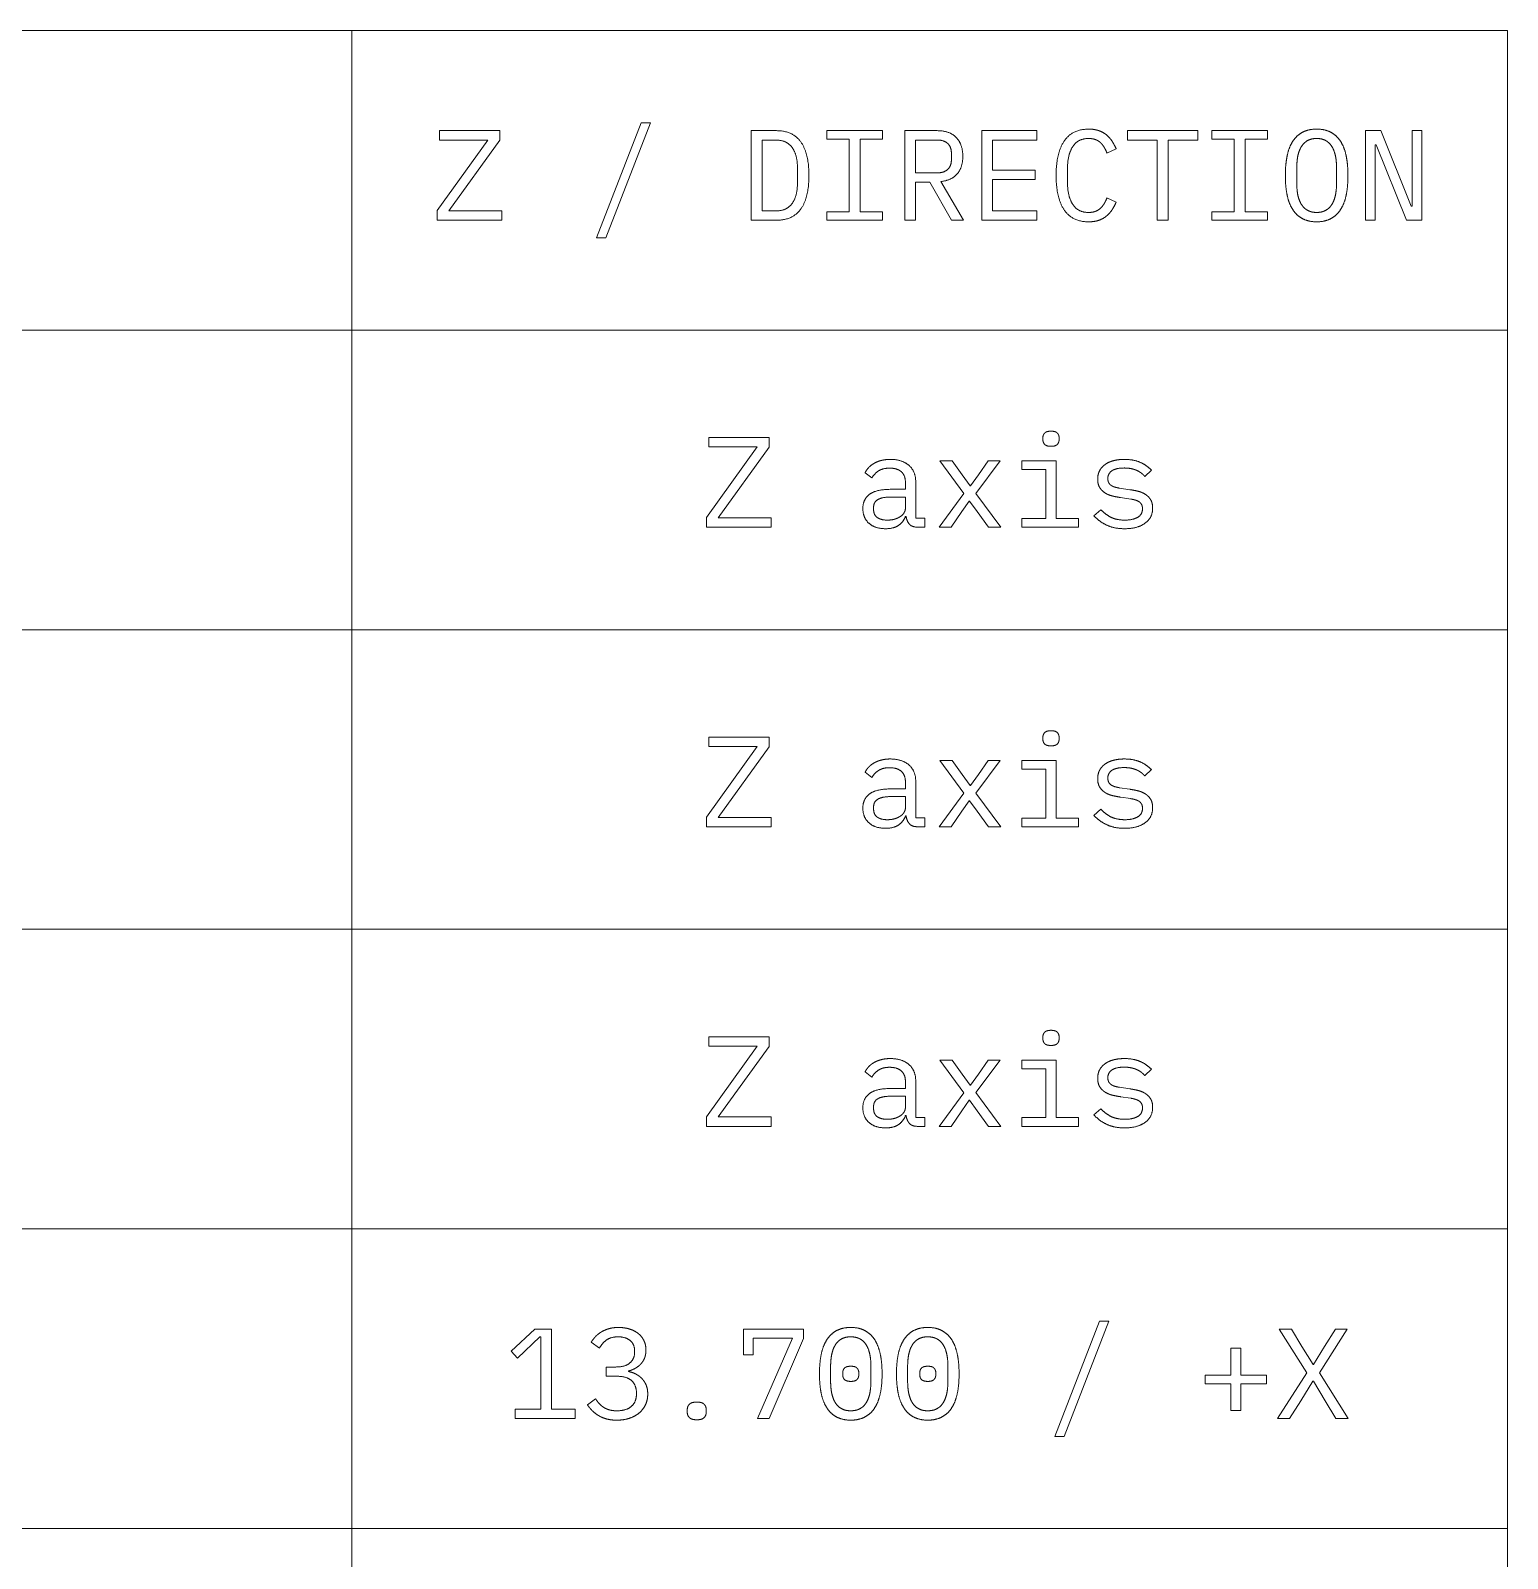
# Model space of a CAD drawing. Header units: millimetres. Extents: x 25 to 584, y 11 to 410.
# Drawn here: x 549.48 to 584, y 374.3 to 410 of the extents above; entities that cross this region are included whole.
import ezdxf

# ---------------------------------------------------------------- set-up
doc = ezdxf.new("R2010")
doc.units = ezdxf.units.MM
doc.layers.add('dims', color=7, linetype='Continuous', lineweight=5)

msp = doc.modelspace()

# ---------------------------------------------------------------- linework, layer by layer
at = {"layer": 'dims'}
for p, q in [((447.088, 410), (584, 410)), ((556.984, 340), (556.984, 410)), ((584, 340), (584, 410)), ((563.754, 407.847), (562.71, 405.153)), ((562.926, 405.153), (563.97, 407.847)), ((563.97, 407.847), (563.754, 407.847)), ((560.169, 407.442), (558.984, 405.792)), ((559.035, 407.661), (559.035, 407.442)), ((560.445, 407.661), (559.035, 407.661)), ((559.035, 407.442), (560.169, 407.442)), ((559.257, 405.786), (560.445, 407.436)), ((560.445, 407.436), (560.445, 407.661)), ((566.325, 407.661), (566.325, 405.567)), ((566.91, 407.661), (566.325, 407.661)), ((566.577, 407.442), (566.898, 407.442)), ((566.577, 405.786), (566.577, 407.442)), ((568.092, 407.661), (568.092, 407.46)), ((569.388, 407.661), (568.092, 407.661)), ((568.092, 407.46), (568.614, 407.46)), ((568.614, 407.46), (568.614, 405.768)), ((568.866, 407.46), (569.388, 407.46)), ((568.866, 405.768), (568.866, 407.46)), ((569.388, 407.46), (569.388, 407.661)), ((569.91, 407.661), (569.91, 405.567)), ((570.672, 407.661), (569.91, 407.661)), ((570.162, 407.442), (570.666, 407.442)), ((570.162, 406.674), (570.162, 407.442)), ((571.71, 407.661), (571.71, 405.567)), ((573, 407.661), (571.71, 407.661)), ((571.962, 407.442), (573, 407.442)), ((571.962, 406.737), (571.962, 407.442)), ((573, 407.442), (573, 407.661)), ((575.115, 407.661), (575.115, 407.442)), ((576.765, 407.661), (575.115, 407.661)), ((575.115, 407.442), (575.814, 407.442)), ((575.814, 407.442), (575.814, 405.567)), ((576.066, 407.442), (576.765, 407.442)), ((576.066, 405.567), (576.066, 407.442)), ((576.765, 407.442), (576.765, 407.661)), ((577.092, 407.661), (577.092, 407.46)), ((578.388, 407.661), (577.092, 407.661)), ((577.092, 407.46), (577.614, 407.46)), ((577.614, 407.46), (577.614, 405.768)), ((577.866, 407.46), (578.388, 407.46)), ((577.866, 405.768), (577.866, 407.46)), ((578.388, 407.46), (578.388, 407.661)), ((580.68, 407.661), (580.68, 405.567)), ((581.037, 407.661), (580.68, 407.661)), ((581.751, 405.897), (581.037, 407.661)), ((581.772, 407.661), (581.772, 405.897)), ((582, 407.661), (581.772, 407.661)), ((582, 405.567), (582, 407.661)), ((571.002, 407.136), (571.002, 406.98)), ((574.638, 407.139), (574.854, 407.238)), ((580.908, 407.331), (580.929, 407.331)), ((580.908, 405.567), (580.908, 407.331)), ((580.929, 407.331), (581.643, 405.567)), ((567.405, 406.776), (567.405, 406.452)), ((570.666, 406.674), (570.162, 406.674)), ((572.964, 406.737), (571.962, 406.737)), ((572.964, 406.518), (572.964, 406.737)), ((573.717, 406.443), (573.717, 406.785)), ((579.075, 406.443), (579.075, 406.785)), ((580.005, 406.785), (580.005, 406.443)), ((570.162, 405.567), (570.162, 406.461)), ((570.162, 406.461), (570.495, 406.461)), ((570.495, 406.461), (571.005, 405.567)), ((571.287, 405.567), (570.753, 406.473)), ((571.962, 406.518), (572.964, 406.518)), ((571.962, 405.786), (571.962, 406.518)), ((574.854, 405.99), (574.638, 406.089)), ((558.984, 405.792), (558.984, 405.567)), ((558.984, 405.567), (560.496, 405.567)), ((560.496, 405.786), (559.257, 405.786)), ((560.496, 405.567), (560.496, 405.786)), ((566.325, 405.567), (566.91, 405.567)), ((566.898, 405.786), (566.577, 405.786)), ((568.092, 405.768), (568.092, 405.567)), ((568.614, 405.768), (568.092, 405.768)), ((568.092, 405.567), (569.388, 405.567)), ((569.388, 405.768), (568.866, 405.768)), ((569.388, 405.567), (569.388, 405.768)), ((569.91, 405.567), (570.162, 405.567)), ((571.005, 405.567), (571.287, 405.567)), ((571.71, 405.567), (573, 405.567)), ((573, 405.786), (571.962, 405.786)), ((573, 405.567), (573, 405.786)), ((575.814, 405.567), (576.066, 405.567)), ((577.092, 405.768), (577.092, 405.567)), ((577.614, 405.768), (577.092, 405.768)), ((577.092, 405.567), (578.388, 405.567)), ((578.388, 405.768), (577.866, 405.768)), ((578.388, 405.567), (578.388, 405.768)), ((580.68, 405.567), (580.908, 405.567)), ((581.643, 405.567), (582, 405.567)), ((581.772, 405.897), (581.751, 405.897)), ((562.71, 405.153), (562.926, 405.153)), ((447.088, 403), (584, 403)), ((566.463, 400.271), (565.278, 398.621)), ((565.329, 400.49), (565.329, 400.271)), ((566.739, 400.49), (565.329, 400.49)), ((565.329, 400.271), (566.463, 400.271)), ((565.551, 398.615), (566.739, 400.265)), ((566.739, 400.265), (566.739, 400.49)), ((573.141, 400.487), (573.141, 400.439)), ((573.519, 400.439), (573.519, 400.487)), ((570.732, 399.944), (571.293, 399.182)), ((571.02, 399.944), (570.732, 399.944)), ((571.254, 399.617), (571.02, 399.944)), ((571.572, 399.185), (572.139, 399.944)), ((571.863, 399.944), (571.632, 399.617)), ((572.139, 399.944), (571.863, 399.944)), ((572.652, 399.944), (572.652, 399.74)), ((573.45, 399.944), (572.652, 399.944)), ((573.45, 398.6), (573.45, 399.944)), ((568.983, 399.668), (569.145, 399.548)), ((571.44, 399.359), (571.254, 399.617)), ((571.632, 399.617), (571.452, 399.359)), ((572.652, 399.74), (573.21, 399.74)), ((573.21, 399.74), (573.21, 398.6)), ((575.52, 399.584), (575.676, 399.731)), ((569.928, 399.281), (569.598, 399.281)), ((569.928, 399.434), (569.928, 399.281)), ((570.168, 398.606), (570.168, 399.458)), ((571.293, 399.182), (570.717, 398.396)), ((571.452, 399.359), (571.44, 399.359)), ((572.154, 398.396), (571.572, 399.185)), ((575.175, 399.272), (574.932, 399.308)), ((569.184, 398.804), (569.184, 398.867)), ((569.598, 399.101), (569.928, 399.101)), ((569.928, 399.101), (569.928, 398.846)), ((571.245, 398.759), (571.416, 399.005)), ((571.416, 399.005), (571.428, 399.005)), ((571.428, 399.005), (571.605, 398.759)), ((574.497, 398.804), (574.335, 398.663)), ((574.953, 399.089), (575.196, 399.053)), ((565.278, 398.621), (565.278, 398.396)), ((566.79, 398.615), (565.551, 398.615)), ((566.79, 398.396), (566.79, 398.615)), ((569.928, 398.648), (569.943, 398.648)), ((570.384, 398.606), (570.168, 398.606)), ((570.384, 398.396), (570.384, 398.606)), ((570.993, 398.396), (571.245, 398.759)), ((571.605, 398.759), (571.866, 398.396)), ((572.652, 398.6), (572.652, 398.396)), ((573.21, 398.6), (572.652, 398.6)), ((573.972, 398.6), (573.45, 398.6)), ((573.972, 398.396), (573.972, 398.6)), ((565.278, 398.396), (566.79, 398.396)), ((570.219, 398.396), (570.384, 398.396)), ((570.717, 398.396), (570.993, 398.396)), ((571.866, 398.396), (572.154, 398.396)), ((572.652, 398.396), (573.972, 398.396)), ((447.088, 396), (584, 396)), ((565.329, 393.49), (565.329, 393.271)), ((566.739, 393.49), (565.329, 393.49)), ((566.739, 393.265), (566.739, 393.49)), ((573.141, 393.487), (573.141, 393.439)), ((573.519, 393.439), (573.519, 393.487)), ((566.463, 393.271), (565.278, 391.621)), ((565.329, 393.271), (566.463, 393.271)), ((565.551, 391.615), (566.739, 393.265)), ((570.732, 392.944), (571.293, 392.182)), ((571.02, 392.944), (570.732, 392.944)), ((571.254, 392.617), (571.02, 392.944)), ((571.572, 392.185), (572.139, 392.944)), ((571.863, 392.944), (571.632, 392.617)), ((572.139, 392.944), (571.863, 392.944)), ((572.652, 392.944), (572.652, 392.74)), ((573.45, 392.944), (572.652, 392.944)), ((572.652, 392.74), (573.21, 392.74)), ((573.21, 392.74), (573.21, 391.6)), ((573.45, 391.6), (573.45, 392.944)), ((575.52, 392.584), (575.676, 392.731)), ((568.983, 392.668), (569.145, 392.548)), ((569.928, 392.434), (569.928, 392.281)), ((570.168, 391.606), (570.168, 392.458)), ((571.44, 392.359), (571.254, 392.617)), ((571.452, 392.359), (571.44, 392.359)), ((571.632, 392.617), (571.452, 392.359)), ((569.928, 392.281), (569.598, 392.281)), ((569.598, 392.101), (569.928, 392.101)), ((569.928, 392.101), (569.928, 391.846)), ((571.293, 392.182), (570.717, 391.396)), ((571.245, 391.759), (571.416, 392.005)), ((571.416, 392.005), (571.428, 392.005)), ((571.428, 392.005), (571.605, 391.759)), ((572.154, 391.396), (571.572, 392.185)), ((575.175, 392.272), (574.932, 392.308)), ((574.953, 392.089), (575.196, 392.053)), ((569.184, 391.804), (569.184, 391.867)), ((569.928, 391.648), (569.943, 391.648)), ((570.993, 391.396), (571.245, 391.759)), ((571.605, 391.759), (571.866, 391.396)), ((574.497, 391.804), (574.335, 391.663)), ((565.278, 391.621), (565.278, 391.396)), ((565.278, 391.396), (566.79, 391.396)), ((566.79, 391.615), (565.551, 391.615)), ((566.79, 391.396), (566.79, 391.615)), ((570.384, 391.606), (570.168, 391.606)), ((570.219, 391.396), (570.384, 391.396)), ((570.384, 391.396), (570.384, 391.606)), ((570.717, 391.396), (570.993, 391.396)), ((571.866, 391.396), (572.154, 391.396)), ((572.652, 391.6), (572.652, 391.396)), ((573.21, 391.6), (572.652, 391.6)), ((572.652, 391.396), (573.972, 391.396)), ((573.972, 391.6), (573.45, 391.6)), ((573.972, 391.396), (573.972, 391.6)), ((447.088, 389), (584, 389)), ((565.329, 386.49), (565.329, 386.271)), ((566.739, 386.49), (565.329, 386.49)), ((566.739, 386.265), (566.739, 386.49)), ((573.141, 386.487), (573.141, 386.439)), ((573.519, 386.439), (573.519, 386.487)), ((566.463, 386.271), (565.278, 384.621)), ((565.329, 386.271), (566.463, 386.271)), ((565.551, 384.615), (566.739, 386.265)), ((570.732, 385.944), (571.293, 385.182)), ((571.02, 385.944), (570.732, 385.944)), ((571.254, 385.617), (571.02, 385.944)), ((571.572, 385.185), (572.139, 385.944)), ((571.863, 385.944), (571.632, 385.617)), ((572.139, 385.944), (571.863, 385.944)), ((572.652, 385.944), (572.652, 385.74)), ((573.45, 385.944), (572.652, 385.944)), ((573.45, 384.6), (573.45, 385.944)), ((568.983, 385.668), (569.145, 385.548)), ((571.44, 385.359), (571.254, 385.617)), ((571.632, 385.617), (571.452, 385.359)), ((572.652, 385.74), (573.21, 385.74)), ((573.21, 385.74), (573.21, 384.6)), ((575.52, 385.584), (575.676, 385.731)), ((569.928, 385.281), (569.598, 385.281)), ((569.928, 385.434), (569.928, 385.281)), ((570.168, 384.606), (570.168, 385.458)), ((571.452, 385.359), (571.44, 385.359)), ((575.175, 385.272), (574.932, 385.308)), ((569.184, 384.804), (569.184, 384.867)), ((569.598, 385.101), (569.928, 385.101)), ((569.928, 385.101), (569.928, 384.846)), ((571.293, 385.182), (570.717, 384.396)), ((571.245, 384.759), (571.416, 385.005)), ((571.416, 385.005), (571.428, 385.005)), ((571.428, 385.005), (571.605, 384.759)), ((572.154, 384.396), (571.572, 385.185)), ((574.953, 385.089), (575.196, 385.053)), ((565.278, 384.621), (565.278, 384.396)), ((566.79, 384.615), (565.551, 384.615)), ((566.79, 384.396), (566.79, 384.615)), ((569.928, 384.648), (569.943, 384.648)), ((570.384, 384.606), (570.168, 384.606)), ((570.384, 384.396), (570.384, 384.606)), ((570.993, 384.396), (571.245, 384.759)), ((571.605, 384.759), (571.866, 384.396)), ((572.652, 384.6), (572.652, 384.396)), ((573.21, 384.6), (572.652, 384.6)), ((573.972, 384.6), (573.45, 384.6)), ((573.972, 384.396), (573.972, 384.6)), ((574.497, 384.804), (574.335, 384.663)), ((565.278, 384.396), (566.79, 384.396)), ((570.219, 384.396), (570.384, 384.396)), ((570.717, 384.396), (570.993, 384.396)), ((571.866, 384.396), (572.154, 384.396)), ((572.652, 384.396), (573.972, 384.396)), ((447.088, 382), (584, 382)), ((561.264, 379.661), (560.709, 379.142)), ((561.657, 379.661), (561.264, 379.661)), ((561.657, 377.786), (561.657, 379.661)), ((566.145, 379.661), (566.145, 379.055)), ((567.543, 379.661), (566.145, 379.661)), ((567.543, 379.439), (567.543, 379.661)), ((574.464, 379.847), (573.42, 377.153)), ((573.636, 377.153), (574.68, 379.847)), ((574.68, 379.847), (574.464, 379.847)), ((578.667, 379.661), (579.312, 378.635)), ((578.952, 379.661), (578.667, 379.661)), ((579.195, 379.256), (578.952, 379.661)), ((579.606, 378.638), (580.254, 379.661)), ((579.978, 379.661), (579.726, 379.256)), ((580.254, 379.661), (579.978, 379.661)), ((560.709, 379.142), (560.856, 378.983)), ((560.856, 378.983), (561.384, 379.475)), ((561.384, 379.475), (561.405, 379.475)), ((561.405, 379.475), (561.405, 377.786)), ((562.584, 379.355), (562.773, 379.211)), ((563.598, 379.142), (563.598, 379.121)), ((566.37, 379.445), (567.288, 379.445)), ((566.37, 379.055), (566.37, 379.445)), ((567.288, 379.445), (566.469, 377.567)), ((566.739, 377.567), (567.543, 379.439)), ((577.536, 379.211), (577.536, 378.584)), ((577.764, 379.211), (577.536, 379.211)), ((577.764, 378.584), (577.764, 379.211)), ((579.456, 378.833), (579.195, 379.256)), ((579.726, 379.256), (579.468, 378.833)), ((566.145, 379.055), (566.37, 379.055)), ((568.179, 378.443), (568.179, 378.785)), ((569.121, 378.785), (569.121, 378.443)), ((569.979, 378.443), (569.979, 378.785)), ((570.921, 378.785), (570.921, 378.443)), ((579.468, 378.833), (579.456, 378.833)), ((563.16, 378.773), (562.929, 378.773)), ((562.929, 378.773), (562.929, 378.557)), ((562.929, 378.557), (563.178, 378.557)), ((563.454, 378.668), (563.454, 378.68)), ((568.464, 378.647), (568.464, 378.581)), ((568.836, 378.581), (568.836, 378.647)), ((570.264, 378.647), (570.264, 378.581)), ((570.636, 378.581), (570.636, 378.647)), ((576.936, 378.584), (576.936, 378.38)), ((577.536, 378.584), (576.936, 378.584)), ((578.364, 378.584), (577.764, 378.584)), ((578.364, 378.38), (578.364, 378.584)), ((579.312, 378.635), (578.628, 377.567)), ((579.168, 377.984), (579.453, 378.44)), ((579.453, 378.44), (579.465, 378.44)), ((579.465, 378.44), (579.741, 377.984)), ((580.275, 377.567), (579.606, 378.638)), ((563.64, 378.167), (563.64, 378.143)), ((576.936, 378.38), (577.536, 378.38)), ((577.536, 378.38), (577.536, 377.753)), ((577.764, 378.38), (578.364, 378.38)), ((577.764, 377.753), (577.764, 378.38)), ((560.805, 377.786), (560.805, 377.567)), ((561.405, 377.786), (560.805, 377.786)), ((562.209, 377.786), (561.657, 377.786)), ((562.209, 377.567), (562.209, 377.786)), ((562.683, 378.032), (562.494, 377.888)), ((564.828, 377.774), (564.828, 377.72)), ((565.272, 377.72), (565.272, 377.774)), ((577.536, 377.753), (577.764, 377.753)), ((578.904, 377.567), (579.168, 377.984)), ((579.741, 377.984), (579.99, 377.567)), ((560.805, 377.567), (562.209, 377.567)), ((566.469, 377.567), (566.739, 377.567)), ((578.628, 377.567), (578.904, 377.567)), ((579.99, 377.567), (580.275, 377.567)), ((573.42, 377.153), (573.636, 377.153)), ((447.088, 375), (584, 375))]:
    msp.add_line(p, q, dxfattribs=at)
for points in [[(573.638, 407.418), (573.825, 407.697), (574.209, 407.697)], [(574.209, 407.697), (574.353, 407.697), (574.458, 407.658)], [(579.21, 407.624), (579.348, 407.697), (579.54, 407.697)], [(579.54, 407.697), (579.732, 407.697), (579.87, 407.624)], [(567.278, 407.268), (567.15, 407.442), (566.898, 407.442)], [(566.91, 407.661), (567.294, 407.661), (567.483, 407.397)], [(567.483, 407.397), (567.672, 407.133), (567.672, 406.614)], [(570.914, 407.363), (570.825, 407.442), (570.666, 407.442)], [(570.672, 407.661), (570.963, 407.661), (571.116, 407.502)], [(571.002, 407.136), (571.002, 407.283), (570.914, 407.363)], [(571.116, 407.502), (571.269, 407.343), (571.269, 407.058)], [(573.45, 406.614), (573.45, 407.139), (573.638, 407.418)], [(574.209, 407.478), (573.96, 407.478), (573.839, 407.289)], [(574.373, 407.451), (574.305, 407.478), (574.209, 407.478)], [(574.49, 407.378), (574.44, 407.424), (574.373, 407.451)], [(574.458, 407.658), (574.563, 407.619), (574.638, 407.553)], [(574.575, 407.27), (574.539, 407.331), (574.49, 407.378)], [(574.638, 407.553), (574.713, 407.487), (574.764, 407.405)], [(574.764, 407.405), (574.815, 407.322), (574.854, 407.238)], [(578.85, 407.072), (578.892, 407.274), (578.982, 407.412)], [(578.982, 407.412), (579.072, 407.55), (579.21, 407.624)], [(579.327, 407.429), (579.24, 407.379), (579.183, 407.289)], [(579.54, 407.478), (579.414, 407.478), (579.327, 407.429)], [(579.753, 407.429), (579.666, 407.478), (579.54, 407.478)], [(579.897, 407.289), (579.84, 407.379), (579.753, 407.429)], [(579.87, 407.624), (580.008, 407.55), (580.098, 407.412)], [(580.098, 407.412), (580.188, 407.274), (580.23, 407.072)], [(567.405, 406.776), (567.405, 407.094), (567.278, 407.268)], [(570.914, 406.754), (571.002, 406.833), (571.002, 406.98)], [(571.269, 407.058), (571.269, 406.803), (571.137, 406.65)], [(573.839, 407.289), (573.717, 407.1), (573.717, 406.785)], [(574.638, 407.139), (574.611, 407.208), (574.575, 407.27)], [(578.808, 406.614), (578.808, 406.869), (578.85, 407.072)], [(579.1, 407.07), (579.075, 406.941), (579.075, 406.785)], [(579.183, 407.289), (579.126, 407.199), (579.1, 407.07)], [(579.98, 407.07), (579.954, 407.199), (579.897, 407.289)], [(580.005, 406.785), (580.005, 406.941), (579.98, 407.07)], [(580.23, 407.072), (580.272, 406.869), (580.272, 406.614)], [(570.666, 406.674), (570.825, 406.674), (570.914, 406.754)], [(571.137, 406.65), (571.005, 406.497), (570.753, 406.473)], [(567.278, 405.96), (567.405, 406.134), (567.405, 406.452)], [(567.672, 406.614), (567.672, 406.095), (567.483, 405.831)], [(573.638, 405.81), (573.45, 406.089), (573.45, 406.614)], [(573.717, 406.443), (573.717, 406.128), (573.839, 405.939)], [(578.85, 406.155), (578.808, 406.356), (578.808, 406.614)], [(579.075, 406.443), (579.075, 406.284), (579.1, 406.157)], [(579.98, 406.157), (580.005, 406.284), (580.005, 406.443)], [(580.272, 406.614), (580.272, 406.356), (580.23, 406.155)], [(566.898, 405.786), (567.15, 405.786), (567.278, 405.96)], [(573.839, 405.939), (573.96, 405.75), (574.209, 405.75)], [(574.49, 405.851), (574.539, 405.897), (574.575, 405.959)], [(574.575, 405.959), (574.611, 406.02), (574.638, 406.089)], [(574.854, 405.99), (574.815, 405.903), (574.764, 405.822)], [(578.982, 405.816), (578.892, 405.954), (578.85, 406.155)], [(579.1, 406.157), (579.126, 406.029), (579.183, 405.939)], [(579.183, 405.939), (579.24, 405.849), (579.327, 405.8)], [(579.753, 405.8), (579.84, 405.849), (579.897, 405.939)], [(579.897, 405.939), (579.954, 406.029), (579.98, 406.157)], [(580.23, 406.155), (580.188, 405.954), (580.098, 405.816)], [(567.483, 405.831), (567.294, 405.567), (566.91, 405.567)], [(574.209, 405.531), (573.825, 405.531), (573.638, 405.81)], [(574.209, 405.75), (574.305, 405.75), (574.373, 405.777)], [(574.458, 405.57), (574.353, 405.531), (574.209, 405.531)], [(574.373, 405.777), (574.44, 405.804), (574.49, 405.851)], [(574.638, 405.675), (574.563, 405.609), (574.458, 405.57)], [(574.764, 405.822), (574.713, 405.741), (574.638, 405.675)], [(579.21, 405.605), (579.072, 405.678), (578.982, 405.816)], [(579.54, 405.531), (579.348, 405.531), (579.21, 405.605)], [(579.327, 405.8), (579.414, 405.75), (579.54, 405.75)], [(579.54, 405.75), (579.666, 405.75), (579.753, 405.8)], [(579.87, 405.605), (579.732, 405.531), (579.54, 405.531)], [(580.098, 405.816), (580.008, 405.678), (579.87, 405.605)], [(573.141, 400.487), (573.141, 400.553), (573.183, 400.596)], [(573.183, 400.596), (573.225, 400.64), (573.33, 400.64)], [(573.33, 400.64), (573.435, 400.64), (573.477, 400.596)], [(573.477, 400.596), (573.519, 400.553), (573.519, 400.487)], [(573.183, 400.329), (573.141, 400.373), (573.141, 400.439)], [(573.33, 400.286), (573.225, 400.286), (573.183, 400.329)], [(573.477, 400.329), (573.435, 400.286), (573.33, 400.286)], [(573.519, 400.439), (573.519, 400.373), (573.477, 400.329)], [(569.064, 399.785), (569.115, 399.842), (569.19, 399.885)], [(569.19, 399.885), (569.265, 399.929), (569.361, 399.954)], [(569.361, 399.954), (569.457, 399.98), (569.574, 399.98)], [(569.574, 399.98), (569.847, 399.98), (570.007, 399.842)], [(570.007, 399.842), (570.168, 399.704), (570.168, 399.458)], [(574.468, 399.72), (574.515, 399.806), (574.599, 399.864)], [(574.599, 399.864), (574.683, 399.923), (574.797, 399.951)], [(574.797, 399.951), (574.911, 399.98), (575.046, 399.98)], [(575.046, 399.98), (575.256, 399.98), (575.41, 399.914)], [(575.41, 399.914), (575.565, 399.848), (575.676, 399.731)], [(568.983, 399.668), (569.013, 399.728), (569.064, 399.785)], [(569.304, 399.714), (569.205, 399.653), (569.145, 399.548)], [(569.559, 399.776), (569.403, 399.776), (569.304, 399.714)], [(569.832, 399.69), (569.736, 399.776), (569.559, 399.776)], [(569.928, 399.434), (569.928, 399.605), (569.832, 399.69)], [(574.422, 399.518), (574.422, 399.635), (574.468, 399.72)], [(574.474, 399.314), (574.422, 399.392), (574.422, 399.518)], [(574.756, 399.716), (574.659, 399.653), (574.659, 399.533)], [(574.659, 399.533), (574.659, 399.473), (574.681, 399.432)], [(575.037, 399.779), (574.854, 399.779), (574.756, 399.716)], [(575.217, 399.761), (575.139, 399.779), (575.037, 399.779)], [(575.353, 399.714), (575.295, 399.743), (575.217, 399.761)], [(575.452, 399.651), (575.412, 399.686), (575.353, 399.714)], [(575.52, 399.584), (575.493, 399.617), (575.452, 399.651)], [(568.932, 398.831), (568.932, 399.047), (569.089, 399.164)], [(569.089, 399.164), (569.247, 399.281), (569.598, 399.281)], [(574.605, 399.189), (574.527, 399.236), (574.474, 399.314)], [(574.777, 399.122), (574.683, 399.143), (574.605, 399.189)], [(574.681, 399.432), (574.704, 399.392), (574.743, 399.368)], [(574.743, 399.368), (574.782, 399.344), (574.831, 399.33)], [(574.831, 399.33), (574.881, 399.317), (574.932, 399.308)], [(575.175, 399.272), (575.259, 399.26), (575.352, 399.239)], [(575.352, 399.239), (575.445, 399.218), (575.523, 399.171)], [(575.523, 399.171), (575.601, 399.125), (575.654, 399.047)], [(569.076, 398.486), (568.932, 398.612), (568.932, 398.831)], [(569.283, 399.041), (569.184, 398.981), (569.184, 398.867)], [(569.184, 398.804), (569.184, 398.684), (569.269, 398.622)], [(569.598, 399.101), (569.382, 399.101), (569.283, 399.041)], [(569.896, 398.733), (569.928, 398.786), (569.928, 398.846)], [(574.497, 398.804), (574.608, 398.687), (574.74, 398.624)], [(574.953, 399.089), (574.872, 399.101), (574.777, 399.122)], [(575.298, 399.03), (575.25, 399.044), (575.196, 399.053)], [(575.385, 398.993), (575.346, 399.017), (575.298, 399.03)], [(575.353, 398.625), (575.469, 398.69), (575.469, 398.828)], [(575.446, 398.928), (575.424, 398.969), (575.385, 398.993)], [(575.469, 398.828), (575.469, 398.888), (575.446, 398.928)], [(575.706, 398.843), (575.706, 398.612), (575.527, 398.486)], [(575.654, 399.047), (575.706, 398.969), (575.706, 398.843)], [(569.463, 398.36), (569.22, 398.36), (569.076, 398.486)], [(569.269, 398.622), (569.355, 398.561), (569.505, 398.561)], [(569.764, 398.436), (569.652, 398.36), (569.463, 398.36)], [(569.505, 398.561), (569.598, 398.561), (569.675, 398.583)], [(569.675, 398.583), (569.751, 398.606), (569.808, 398.643)], [(569.928, 398.648), (569.877, 398.513), (569.764, 398.436)], [(569.808, 398.643), (569.865, 398.681), (569.896, 398.733)], [(570.018, 398.468), (569.958, 398.54), (569.943, 398.648)], [(570.219, 398.396), (570.078, 398.396), (570.018, 398.468)], [(574.634, 398.443), (574.458, 398.525), (574.335, 398.663)], [(575.052, 398.36), (574.809, 398.36), (574.634, 398.443)], [(574.74, 398.624), (574.872, 398.561), (575.058, 398.561)], [(575.527, 398.486), (575.349, 398.36), (575.052, 398.36)], [(575.058, 398.561), (575.238, 398.561), (575.353, 398.625)], [(573.141, 393.487), (573.141, 393.553), (573.183, 393.596)], [(573.183, 393.329), (573.141, 393.373), (573.141, 393.439)], [(573.183, 393.596), (573.225, 393.64), (573.33, 393.64)], [(573.33, 393.64), (573.435, 393.64), (573.477, 393.596)], [(573.477, 393.596), (573.519, 393.553), (573.519, 393.487)], [(573.519, 393.439), (573.519, 393.373), (573.477, 393.329)], [(573.33, 393.286), (573.225, 393.286), (573.183, 393.329)], [(573.477, 393.329), (573.435, 393.286), (573.33, 393.286)], [(568.983, 392.668), (569.013, 392.728), (569.064, 392.785)], [(569.064, 392.785), (569.115, 392.842), (569.19, 392.885)], [(569.304, 392.714), (569.205, 392.653), (569.145, 392.548)], [(569.19, 392.885), (569.265, 392.929), (569.361, 392.954)], [(569.559, 392.776), (569.403, 392.776), (569.304, 392.714)], [(569.361, 392.954), (569.457, 392.98), (569.574, 392.98)], [(569.832, 392.69), (569.736, 392.776), (569.559, 392.776)], [(569.574, 392.98), (569.847, 392.98), (570.007, 392.842)], [(570.007, 392.842), (570.168, 392.704), (570.168, 392.458)], [(574.422, 392.518), (574.422, 392.635), (574.468, 392.72)], [(574.468, 392.72), (574.515, 392.806), (574.599, 392.864)], [(574.599, 392.864), (574.683, 392.923), (574.797, 392.951)], [(574.756, 392.716), (574.659, 392.653), (574.659, 392.533)], [(575.037, 392.779), (574.854, 392.779), (574.756, 392.716)], [(574.797, 392.951), (574.911, 392.98), (575.046, 392.98)], [(575.217, 392.761), (575.139, 392.779), (575.037, 392.779)], [(575.046, 392.98), (575.256, 392.98), (575.41, 392.914)], [(575.353, 392.714), (575.295, 392.743), (575.217, 392.761)], [(575.452, 392.651), (575.412, 392.686), (575.353, 392.714)], [(575.41, 392.914), (575.565, 392.848), (575.676, 392.731)], [(569.928, 392.434), (569.928, 392.605), (569.832, 392.69)], [(574.474, 392.314), (574.422, 392.392), (574.422, 392.518)], [(574.659, 392.533), (574.659, 392.473), (574.681, 392.432)], [(574.681, 392.432), (574.704, 392.392), (574.743, 392.368)], [(574.743, 392.368), (574.782, 392.344), (574.831, 392.33)], [(575.52, 392.584), (575.493, 392.617), (575.452, 392.651)], [(568.932, 391.831), (568.932, 392.047), (569.089, 392.164)], [(569.089, 392.164), (569.247, 392.281), (569.598, 392.281)], [(569.283, 392.041), (569.184, 391.981), (569.184, 391.867)], [(569.598, 392.101), (569.382, 392.101), (569.283, 392.041)], [(574.605, 392.189), (574.527, 392.236), (574.474, 392.314)], [(574.777, 392.122), (574.683, 392.143), (574.605, 392.189)], [(574.953, 392.089), (574.872, 392.101), (574.777, 392.122)], [(574.831, 392.33), (574.881, 392.317), (574.932, 392.308)], [(575.175, 392.272), (575.259, 392.26), (575.352, 392.239)], [(575.298, 392.03), (575.25, 392.044), (575.196, 392.053)], [(575.385, 391.993), (575.346, 392.017), (575.298, 392.03)], [(575.352, 392.239), (575.445, 392.218), (575.523, 392.171)], [(575.446, 391.928), (575.424, 391.969), (575.385, 391.993)], [(575.523, 392.171), (575.601, 392.125), (575.654, 392.047)], [(575.654, 392.047), (575.706, 391.969), (575.706, 391.843)], [(569.076, 391.486), (568.932, 391.612), (568.932, 391.831)], [(569.184, 391.804), (569.184, 391.684), (569.269, 391.622)], [(569.675, 391.583), (569.751, 391.606), (569.808, 391.643)], [(569.928, 391.648), (569.877, 391.513), (569.764, 391.436)], [(569.808, 391.643), (569.865, 391.681), (569.896, 391.733)], [(569.896, 391.733), (569.928, 391.786), (569.928, 391.846)], [(570.018, 391.468), (569.958, 391.54), (569.943, 391.648)], [(574.634, 391.443), (574.458, 391.525), (574.335, 391.663)], [(574.497, 391.804), (574.608, 391.687), (574.74, 391.624)], [(575.353, 391.625), (575.469, 391.69), (575.469, 391.828)], [(575.469, 391.828), (575.469, 391.888), (575.446, 391.928)], [(575.706, 391.843), (575.706, 391.612), (575.527, 391.486)], [(569.463, 391.36), (569.22, 391.36), (569.076, 391.486)], [(569.269, 391.622), (569.355, 391.561), (569.505, 391.561)], [(569.764, 391.436), (569.652, 391.36), (569.463, 391.36)], [(569.505, 391.561), (569.598, 391.561), (569.675, 391.583)], [(570.219, 391.396), (570.078, 391.396), (570.018, 391.468)], [(575.052, 391.36), (574.809, 391.36), (574.634, 391.443)], [(574.74, 391.624), (574.872, 391.561), (575.058, 391.561)], [(575.527, 391.486), (575.349, 391.36), (575.052, 391.36)], [(575.058, 391.561), (575.238, 391.561), (575.353, 391.625)], [(573.183, 386.596), (573.225, 386.64), (573.33, 386.64)], [(573.33, 386.64), (573.435, 386.64), (573.477, 386.596)], [(573.141, 386.487), (573.141, 386.553), (573.183, 386.596)], [(573.183, 386.329), (573.141, 386.373), (573.141, 386.439)], [(573.33, 386.286), (573.225, 386.286), (573.183, 386.329)], [(573.477, 386.329), (573.435, 386.286), (573.33, 386.286)], [(573.477, 386.596), (573.519, 386.553), (573.519, 386.487)], [(573.519, 386.439), (573.519, 386.373), (573.477, 386.329)], [(569.19, 385.885), (569.265, 385.929), (569.361, 385.954)], [(569.361, 385.954), (569.457, 385.98), (569.574, 385.98)], [(569.574, 385.98), (569.847, 385.98), (570.007, 385.842)], [(574.599, 385.864), (574.683, 385.923), (574.797, 385.951)], [(574.797, 385.951), (574.911, 385.98), (575.046, 385.98)], [(575.046, 385.98), (575.256, 385.98), (575.41, 385.914)], [(568.983, 385.668), (569.013, 385.728), (569.064, 385.785)], [(569.064, 385.785), (569.115, 385.842), (569.19, 385.885)], [(569.304, 385.714), (569.205, 385.653), (569.145, 385.548)], [(569.559, 385.776), (569.403, 385.776), (569.304, 385.714)], [(569.832, 385.69), (569.736, 385.776), (569.559, 385.776)], [(569.928, 385.434), (569.928, 385.605), (569.832, 385.69)], [(570.007, 385.842), (570.168, 385.704), (570.168, 385.458)], [(574.422, 385.518), (574.422, 385.635), (574.468, 385.72)], [(574.468, 385.72), (574.515, 385.806), (574.599, 385.864)], [(574.756, 385.716), (574.659, 385.653), (574.659, 385.533)], [(575.037, 385.779), (574.854, 385.779), (574.756, 385.716)], [(575.217, 385.761), (575.139, 385.779), (575.037, 385.779)], [(575.353, 385.714), (575.295, 385.743), (575.217, 385.761)], [(575.452, 385.651), (575.412, 385.686), (575.353, 385.714)], [(575.41, 385.914), (575.565, 385.848), (575.676, 385.731)], [(575.52, 385.584), (575.493, 385.617), (575.452, 385.651)], [(569.089, 385.164), (569.247, 385.281), (569.598, 385.281)], [(574.474, 385.314), (574.422, 385.392), (574.422, 385.518)], [(574.605, 385.189), (574.527, 385.236), (574.474, 385.314)], [(574.659, 385.533), (574.659, 385.473), (574.681, 385.432)], [(574.681, 385.432), (574.704, 385.392), (574.743, 385.368)], [(574.743, 385.368), (574.782, 385.344), (574.831, 385.33)], [(574.831, 385.33), (574.881, 385.317), (574.932, 385.308)], [(575.175, 385.272), (575.259, 385.26), (575.352, 385.239)], [(575.352, 385.239), (575.445, 385.218), (575.523, 385.171)], [(568.932, 384.831), (568.932, 385.047), (569.089, 385.164)], [(569.283, 385.041), (569.184, 384.981), (569.184, 384.867)], [(569.598, 385.101), (569.382, 385.101), (569.283, 385.041)], [(574.777, 385.122), (574.683, 385.143), (574.605, 385.189)], [(574.953, 385.089), (574.872, 385.101), (574.777, 385.122)], [(575.298, 385.03), (575.25, 385.044), (575.196, 385.053)], [(575.385, 384.993), (575.346, 385.017), (575.298, 385.03)], [(575.446, 384.928), (575.424, 384.969), (575.385, 384.993)], [(575.469, 384.828), (575.469, 384.888), (575.446, 384.928)], [(575.523, 385.171), (575.601, 385.125), (575.654, 385.047)], [(575.654, 385.047), (575.706, 384.969), (575.706, 384.843)], [(569.076, 384.486), (568.932, 384.612), (568.932, 384.831)], [(569.184, 384.804), (569.184, 384.684), (569.269, 384.622)], [(569.269, 384.622), (569.355, 384.561), (569.505, 384.561)], [(569.505, 384.561), (569.598, 384.561), (569.675, 384.583)], [(569.675, 384.583), (569.751, 384.606), (569.808, 384.643)], [(569.928, 384.648), (569.877, 384.513), (569.764, 384.436)], [(569.808, 384.643), (569.865, 384.681), (569.896, 384.733)], [(569.896, 384.733), (569.928, 384.786), (569.928, 384.846)], [(570.018, 384.468), (569.958, 384.54), (569.943, 384.648)], [(574.634, 384.443), (574.458, 384.525), (574.335, 384.663)], [(574.497, 384.804), (574.608, 384.687), (574.74, 384.624)], [(574.74, 384.624), (574.872, 384.561), (575.058, 384.561)], [(575.058, 384.561), (575.238, 384.561), (575.353, 384.625)], [(575.353, 384.625), (575.469, 384.69), (575.469, 384.828)], [(575.706, 384.843), (575.706, 384.612), (575.527, 384.486)], [(569.463, 384.36), (569.22, 384.36), (569.076, 384.486)], [(569.764, 384.436), (569.652, 384.36), (569.463, 384.36)], [(570.219, 384.396), (570.078, 384.396), (570.018, 384.468)], [(575.052, 384.36), (574.809, 384.36), (574.634, 384.443)], [(575.527, 384.486), (575.349, 384.36), (575.052, 384.36)], [(562.68, 379.48), (562.737, 379.541), (562.814, 379.589)], [(562.814, 379.589), (562.89, 379.637), (562.99, 379.667)], [(562.99, 379.667), (563.091, 379.697), (563.22, 379.697)], [(563.22, 379.697), (563.355, 379.697), (563.472, 379.663)], [(563.472, 379.663), (563.589, 379.628), (563.676, 379.56)], [(563.676, 379.56), (563.763, 379.493), (563.812, 379.394)], [(568.092, 379.412), (568.182, 379.55), (568.32, 379.624)], [(568.32, 379.624), (568.458, 379.697), (568.65, 379.697)], [(568.65, 379.697), (568.842, 379.697), (568.98, 379.624)], [(568.98, 379.624), (569.118, 379.55), (569.208, 379.412)], [(569.892, 379.412), (569.982, 379.55), (570.12, 379.624)], [(570.12, 379.624), (570.258, 379.697), (570.45, 379.697)], [(570.45, 379.697), (570.642, 379.697), (570.78, 379.624)], [(570.78, 379.624), (570.918, 379.55), (571.008, 379.412)], [(562.584, 379.355), (562.623, 379.418), (562.68, 379.48)], [(562.942, 379.405), (562.839, 379.331), (562.773, 379.211)], [(563.214, 379.478), (563.046, 379.478), (562.942, 379.405)], [(563.491, 379.394), (563.385, 379.478), (563.214, 379.478)], [(563.598, 379.142), (563.598, 379.31), (563.491, 379.394)], [(563.812, 379.394), (563.862, 379.295), (563.862, 379.169)], [(563.862, 379.169), (563.862, 379.067), (563.831, 378.986)], [(567.96, 379.072), (568.002, 379.274), (568.092, 379.412)], [(568.289, 379.289), (568.233, 379.199), (568.206, 379.07)], [(568.434, 379.429), (568.344, 379.379), (568.289, 379.289)], [(568.65, 379.478), (568.524, 379.478), (568.434, 379.429)], [(568.866, 379.429), (568.776, 379.478), (568.65, 379.478)], [(569.011, 379.289), (568.956, 379.379), (568.866, 379.429)], [(569.094, 379.07), (569.067, 379.199), (569.011, 379.289)], [(569.208, 379.412), (569.298, 379.274), (569.34, 379.072)], [(569.76, 379.072), (569.802, 379.274), (569.892, 379.412)], [(570.089, 379.289), (570.033, 379.199), (570.006, 379.07)], [(570.234, 379.429), (570.144, 379.379), (570.089, 379.289)], [(570.45, 379.478), (570.324, 379.478), (570.234, 379.429)], [(570.666, 379.429), (570.576, 379.478), (570.45, 379.478)], [(570.811, 379.289), (570.756, 379.379), (570.666, 379.429)], [(570.894, 379.07), (570.867, 379.199), (570.811, 379.289)], [(571.008, 379.412), (571.098, 379.274), (571.14, 379.072)], [(563.16, 378.773), (563.379, 378.773), (563.489, 378.87)], [(563.489, 378.87), (563.598, 378.968), (563.598, 379.121)], [(563.744, 378.845), (563.688, 378.785), (563.613, 378.743)], [(563.831, 378.986), (563.799, 378.905), (563.744, 378.845)], [(567.918, 378.614), (567.918, 378.869), (567.96, 379.072)], [(568.206, 379.07), (568.179, 378.941), (568.179, 378.785)], [(568.505, 378.749), (568.545, 378.791), (568.65, 378.791)], [(568.65, 378.791), (568.755, 378.791), (568.795, 378.749)], [(569.121, 378.785), (569.121, 378.941), (569.094, 379.07)], [(569.34, 379.072), (569.382, 378.869), (569.382, 378.614)], [(569.718, 378.614), (569.718, 378.869), (569.76, 379.072)], [(570.006, 379.07), (569.979, 378.941), (569.979, 378.785)], [(570.305, 378.749), (570.345, 378.791), (570.45, 378.791)], [(570.45, 378.791), (570.555, 378.791), (570.595, 378.749)], [(570.921, 378.785), (570.921, 378.941), (570.894, 379.07)], [(571.14, 379.072), (571.182, 378.869), (571.182, 378.614)], [(563.525, 378.455), (563.409, 378.557), (563.178, 378.557)], [(563.613, 378.743), (563.538, 378.701), (563.454, 378.68)], [(563.454, 378.668), (563.541, 378.65), (563.622, 378.61)], [(563.64, 378.167), (563.64, 378.353), (563.525, 378.455)], [(563.622, 378.61), (563.703, 378.569), (563.766, 378.505)], [(563.766, 378.505), (563.829, 378.44), (563.867, 378.349)], [(567.96, 378.155), (567.918, 378.356), (567.918, 378.614)], [(568.179, 378.443), (568.179, 378.284), (568.206, 378.157)], [(568.464, 378.647), (568.464, 378.707), (568.505, 378.749)], [(568.505, 378.479), (568.464, 378.521), (568.464, 378.581)], [(568.65, 378.437), (568.545, 378.437), (568.505, 378.479)], [(568.795, 378.479), (568.755, 378.437), (568.65, 378.437)], [(568.795, 378.749), (568.836, 378.707), (568.836, 378.647)], [(568.836, 378.581), (568.836, 378.521), (568.795, 378.479)], [(569.094, 378.157), (569.121, 378.284), (569.121, 378.443)], [(569.382, 378.614), (569.382, 378.356), (569.34, 378.155)], [(569.76, 378.155), (569.718, 378.356), (569.718, 378.614)], [(569.979, 378.443), (569.979, 378.284), (570.006, 378.157)], [(570.264, 378.647), (570.264, 378.707), (570.305, 378.749)], [(570.305, 378.479), (570.264, 378.521), (570.264, 378.581)], [(570.45, 378.437), (570.345, 378.437), (570.305, 378.479)], [(570.595, 378.479), (570.555, 378.437), (570.45, 378.437)], [(570.595, 378.749), (570.636, 378.707), (570.636, 378.647)], [(570.636, 378.581), (570.636, 378.521), (570.595, 378.479)], [(570.894, 378.157), (570.921, 378.284), (570.921, 378.443)], [(571.182, 378.614), (571.182, 378.356), (571.14, 378.155)], [(563.521, 377.852), (563.64, 377.954), (563.64, 378.143)], [(563.904, 378.14), (563.904, 378.005), (563.852, 377.893)], [(563.867, 378.349), (563.904, 378.257), (563.904, 378.14)], [(568.092, 377.816), (568.002, 377.954), (567.96, 378.155)], [(568.206, 378.157), (568.233, 378.029), (568.289, 377.939)], [(569.011, 377.939), (569.067, 378.029), (569.094, 378.157)], [(569.34, 378.155), (569.298, 377.954), (569.208, 377.816)], [(569.892, 377.816), (569.802, 377.954), (569.76, 378.155)], [(570.006, 378.157), (570.033, 378.029), (570.089, 377.939)], [(570.811, 377.939), (570.867, 378.029), (570.894, 378.157)], [(571.14, 378.155), (571.098, 377.954), (571.008, 377.816)], [(562.604, 377.756), (562.542, 377.819), (562.494, 377.888)], [(562.748, 377.642), (562.665, 377.693), (562.604, 377.756)], [(562.683, 378.032), (562.725, 377.969), (562.77, 377.918)], [(562.77, 377.918), (562.815, 377.867), (562.874, 377.83)], [(562.874, 377.83), (562.932, 377.792), (563.007, 377.771)], [(563.007, 377.771), (563.082, 377.75), (563.181, 377.75)], [(563.181, 377.75), (563.403, 377.75), (563.521, 377.852)], [(563.852, 377.893), (563.799, 377.78), (563.705, 377.701)], [(564.828, 377.774), (564.828, 377.852), (564.878, 377.903)], [(564.878, 377.591), (564.828, 377.642), (564.828, 377.72)], [(564.878, 377.903), (564.927, 377.954), (565.05, 377.954)], [(565.05, 377.954), (565.173, 377.954), (565.223, 377.903)], [(565.223, 377.903), (565.272, 377.852), (565.272, 377.774)], [(565.272, 377.72), (565.272, 377.642), (565.223, 377.591)], [(568.32, 377.605), (568.182, 377.678), (568.092, 377.816)], [(568.289, 377.939), (568.344, 377.849), (568.434, 377.8)], [(568.434, 377.8), (568.524, 377.75), (568.65, 377.75)], [(568.65, 377.75), (568.776, 377.75), (568.866, 377.8)], [(568.866, 377.8), (568.956, 377.849), (569.011, 377.939)], [(569.208, 377.816), (569.118, 377.678), (568.98, 377.605)], [(570.12, 377.605), (569.982, 377.678), (569.892, 377.816)], [(570.089, 377.939), (570.144, 377.849), (570.234, 377.8)], [(570.234, 377.8), (570.324, 377.75), (570.45, 377.75)], [(570.45, 377.75), (570.576, 377.75), (570.666, 377.8)], [(570.666, 377.8), (570.756, 377.849), (570.811, 377.939)], [(571.008, 377.816), (570.918, 377.678), (570.78, 377.605)], [(562.936, 377.561), (562.83, 377.591), (562.748, 377.642)], [(563.181, 377.531), (563.043, 377.531), (562.936, 377.561)], [(563.476, 377.576), (563.343, 377.531), (563.181, 377.531)], [(563.705, 377.701), (563.61, 377.621), (563.476, 377.576)], [(565.05, 377.54), (564.927, 377.54), (564.878, 377.591)], [(565.223, 377.591), (565.173, 377.54), (565.05, 377.54)], [(568.65, 377.531), (568.458, 377.531), (568.32, 377.605)], [(568.98, 377.605), (568.842, 377.531), (568.65, 377.531)], [(570.45, 377.531), (570.258, 377.531), (570.12, 377.605)], [(570.78, 377.605), (570.642, 377.531), (570.45, 377.531)]]:
    msp.add_open_spline(points, degree=2, dxfattribs=at)

doc.saveas('drawing.dxf')
